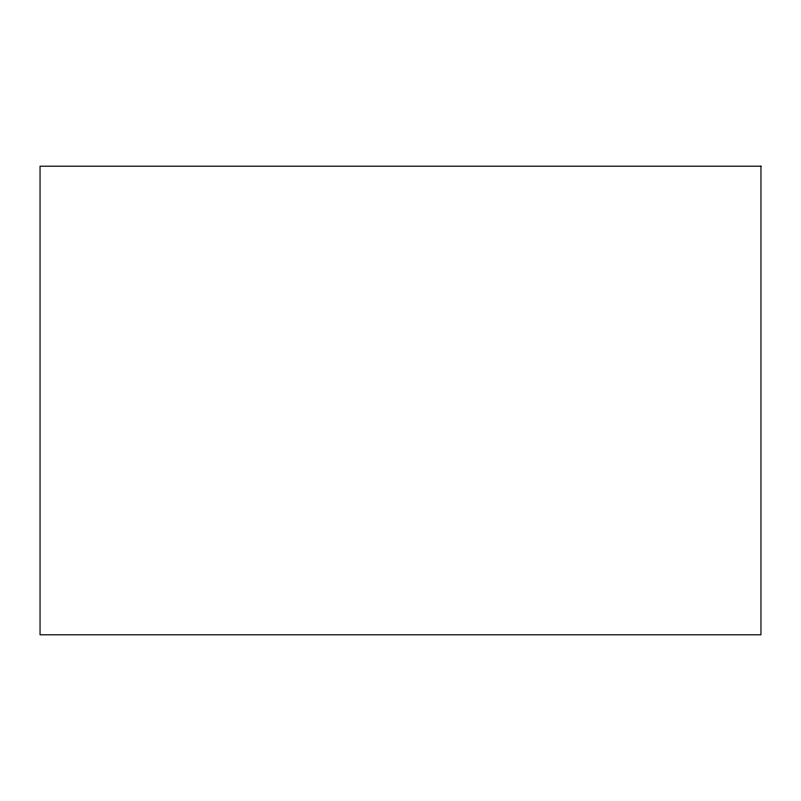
<?xml version="1.0" encoding="UTF-8"?>
<svg xmlns="http://www.w3.org/2000/svg" width="801" height="801" viewBox="0 0 801 801"><rect width="100%" height="100%" fill="white"/><g stroke="black" fill="none" stroke-linecap="round" stroke-linejoin="round"><path stroke-width="1.2" d="M760.95 166.207L40.05 166.207L40.05 634.793L760.95 634.793L760.95 166.207"/></g></svg>
